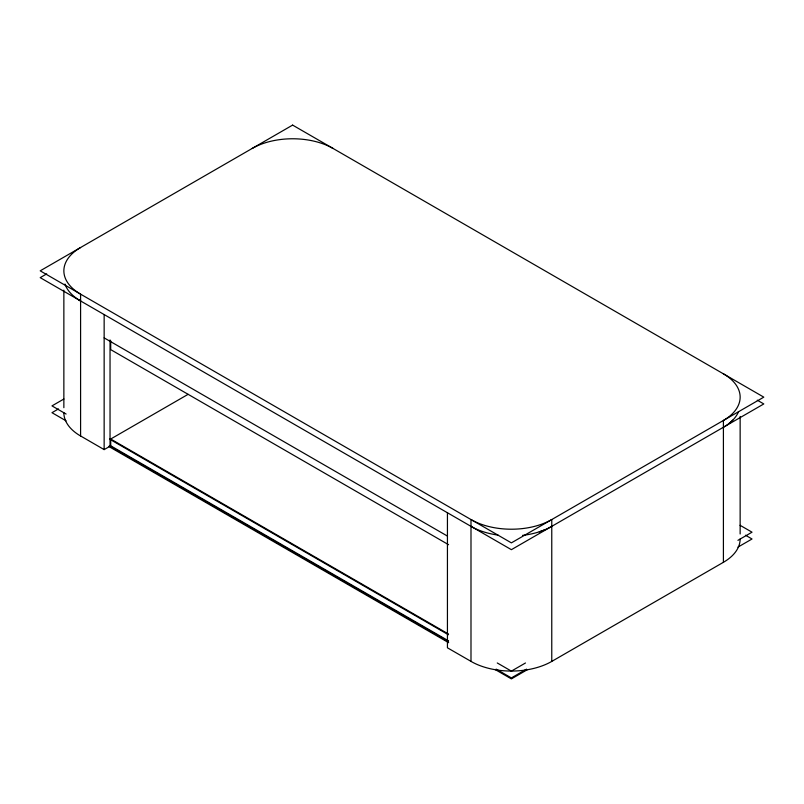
<?xml version="1.0" encoding="UTF-8"?>
<svg xmlns="http://www.w3.org/2000/svg" width="804" height="804" viewBox="0 0 804 804"><rect width="100%" height="100%" fill="white"/><g stroke="black" fill="none" stroke-linecap="round" stroke-linejoin="round"><path stroke-width="1.21" d="M46.702 273.893L40.2 277.641L511.384 549.675L763.8 403.94L757.288 400.181M63.908 399.005L51.979 405.889L66.099 414.04M58.481 408.934L51.979 412.683L66.099 420.844M110.037 439.406L188.086 394.342M63.858 412.683A57.114 32.974 0 0 0 79.033 435.064L104.148 449.607L110.711 445.818L448.562 640.878M525.474 662.988L511.384 671.119L497.264 662.968M737.931 540.328L752.021 532.188L740.072 525.293M526.56 669.159L511.384 677.923L496.179 669.139M737.931 547.122L752.021 538.992L745.509 535.223M527.444 669.621L511.384 678.898L495.093 669.491M447.436 512.751L447.436 647.803L472.611 662.295A57.114 32.974 0 0 0 551.765 661.411L723.409 562.308A57.114 32.974 0 0 0 740.142 538.992M472.611 527.253L470.993 526.359A57.104 32.964 0 0 0 498.058 535.102M104.148 337.881L447.436 536.077M448.562 544.69L110.711 349.629L110.711 340.856M448.562 634.075L110.711 439.014L110.711 445.818M109.545 439.115L448.391 634.748M109.545 445.918L448.391 641.552M108.6 446.351L448.672 642.687M79.033 300.023L80.591 300.957M740.142 416.452L740.142 533.987M723.409 562.308L723.409 420.462A57.114 32.974 0 0 0 723.409 373.82M551.765 661.401L551.765 519.555A57.114 32.974 0 0 1 470.993 519.555L470.993 661.401M110.037 339.921L110.037 446.21M104.148 314.555L104.148 449.607M80.591 436.009L80.591 294.153A57.114 32.974 0 0 1 80.591 247.521M63.858 290.143L63.858 407.688M738.564 411.638A57.114 32.974 0 0 1 723.409 427.266M732.856 420.06A56.923 32.864 0 0 1 729.228 423.326M551.765 526.359A57.104 32.964 0 0 1 522.53 535.384M544.951 529.715A56.923 32.864 0 0 1 539.293 531.806M80.591 300.957A57.104 32.974 0 0 1 64.953 284.073M252.235 148.428A57.114 32.974 0 0 1 333.007 148.428M292.616 125.102L40.2 270.837L511.384 542.871L763.8 397.146L292.616 125.102"/></g></svg>
